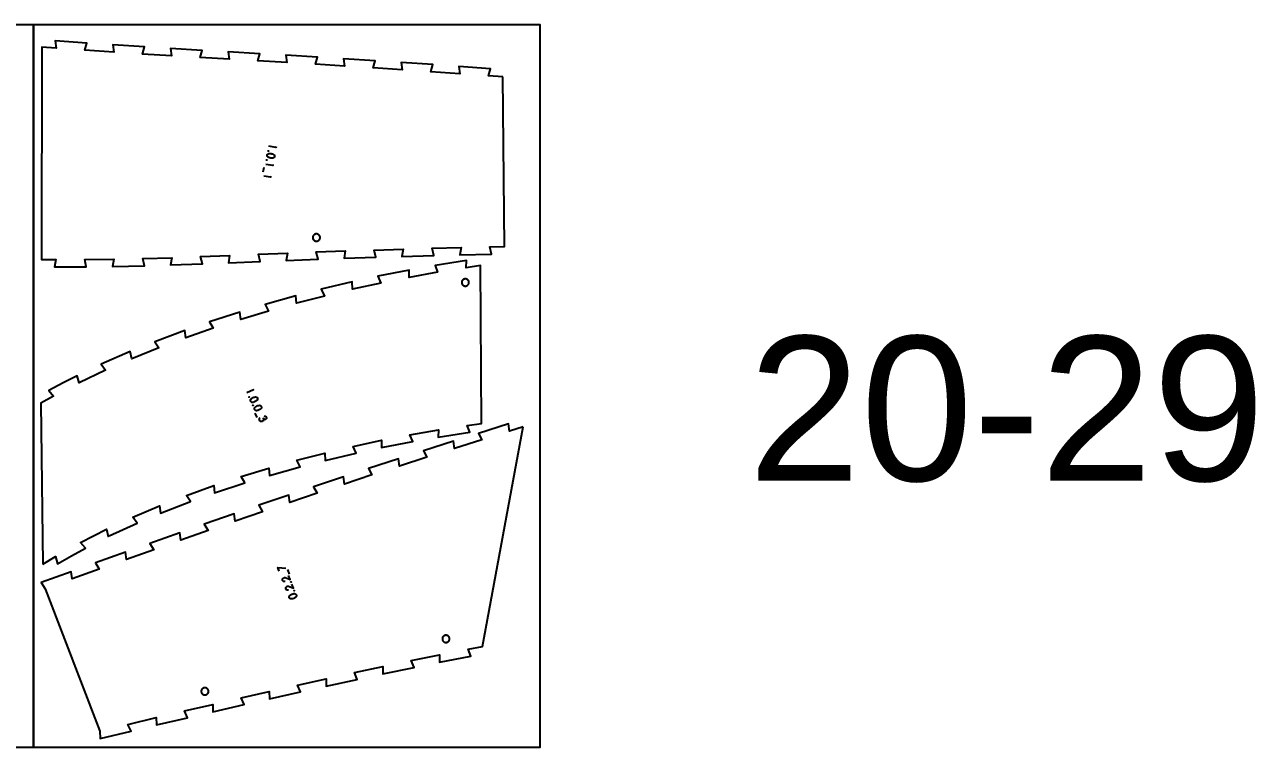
# Model space of a CAD drawing. Header units: millimetres. Extents: x 0 to 7990, y -3000 to -2000.
# Drawn here: x 6288 to 7990, y -3000 to -2000 of the extents above; entities that cross this region are included whole.
import ezdxf

# ---------------------------------------------------------------- set-up
doc = ezdxf.new("R2010")
doc.units = ezdxf.units.MM
doc.header["$MEASUREMENT"] = 0
for name, color, linetype, true_color in [('Default', 18, 'Continuous', 0x000000), ('nest', 18, 'Continuous', 0x000000), ('nest$l_engrave_text', 5, 'Continuous', 0x0000ff), ('nest$l_inner_cut', 3, 'Continuous', 0x00ff00), ('nest$l_outer_cut', 1, 'Continuous', 0xff0000)]:
    doc.layers.add(name, color=color, linetype=linetype, true_color=true_color)

msp = doc.modelspace()

# ---------------------------------------------------------------- linework, layer by layer
at = {"layer": 'Default'}
for points in [[(5600, -3000), (5600, -2000), (6300, -2000), (6300, -3000)], [(6300, -3000), (6300, -2000), (7000, -2000), (7000, -3000)]]:
    msp.add_lwpolyline(points, close=True, dxfattribs=at)
at = {"layer": 'nest$l_engrave_text'}
for points in [[(6623.7, -2179.1), (6624.3, -2178.7), (6625.1, -2178.3), (6626.1, -2178.2), (6626.2, -2178.2), (6626.4, -2178.2), (6626.8, -2178.2), (6627.2, -2178.2), (6628.4, -2178.3), (6629.6, -2178.6), (6630.1, -2178.8), (6630.5, -2178.9), (6630.7, -2179), (6630.8, -2179), (6631.4, -2179.3), (6631.9, -2179.6), (6632.3, -2180), (6632.5, -2180.2), (6632.9, -2181), (6633.1, -2181.6), (6633.1, -2182.3), (6632.9, -2183.1), (6632.4, -2183.8), (6631.9, -2184.2), (6631.1, -2184.6), (6630.5, -2184.7), (6629.6, -2184.8), (6628.8, -2184.8), (6627.8, -2184.7), (6626.8, -2184.5), (6626, -2184.3), (6625.2, -2184), (6624.7, -2183.8), (6624.1, -2183.4), (6623.6, -2182.8), (6623.2, -2182.3), (6623, -2181.8), (6622.8, -2181.2), (6622.9, -2180.6), (6623.1, -2179.8)], [(6624.7, -2174.7), (6624.6, -2174.9), (6624.4, -2174.9), (6624.3, -2174.8), (6624.2, -2174.7), (6624.3, -2174.5), (6624.5, -2174.5), (6624.7, -2174.6)], [(6622.5, -2187.3), (6622.4, -2187.5), (6622.2, -2187.5), (6622, -2187.4), (6622, -2187.2), (6622.1, -2187.1), (6622.3, -2187), (6622.4, -2187.1)], [(6598.1, -2515.3), (6598.2, -2515.4), (6598, -2515.6), (6597.9, -2515.6), (6597.7, -2515.5), (6597.7, -2515.3), (6597.9, -2515.2), (6598, -2515.1)], [(6599.8, -2519.5), (6600.1, -2518.8), (6600.6, -2518), (6601.3, -2517.3), (6601.4, -2517.2), (6601.6, -2517.1), (6601.8, -2516.9), (6602.2, -2516.7), (6603.3, -2516.1), (6604.5, -2515.6), (6604.9, -2515.5), (6605.3, -2515.4), (6605.5, -2515.3), (6605.6, -2515.3), (6606.9, -2515.2), (6607.4, -2515.2), (6607.7, -2515.3), (6608.5, -2515.6), (6609, -2516.1), (6609.4, -2516.7), (6609.7, -2517.5), (6609.7, -2518.2), (6609.5, -2518.9), (6609.1, -2519.6), (6608.6, -2520.1), (6607.9, -2520.7), (6607.3, -2521.1), (6606.4, -2521.6), (6605.5, -2522.1), (6604.7, -2522.3), (6603.9, -2522.6), (6603.3, -2522.7), (6602.6, -2522.7), (6601.9, -2522.6), (6601.3, -2522.3), (6600.8, -2522), (6600.3, -2521.6), (6600, -2521.1), (6599.8, -2520.4)], [(6603.5, -2526.8), (6603.6, -2527), (6603.4, -2527.1), (6603.3, -2527.2), (6603.1, -2527), (6603.1, -2526.9), (6603.2, -2526.7), (6603.4, -2526.7)], [(6605.2, -2531), (6605.5, -2530.3), (6606, -2529.6), (6606.7, -2528.8), (6606.8, -2528.8), (6607, -2528.6), (6607.2, -2528.5), (6607.6, -2528.2), (6608.7, -2527.6), (6609.9, -2527.2), (6610.3, -2527), (6610.7, -2526.9), (6610.9, -2526.9), (6611, -2526.8), (6612.3, -2526.7), (6612.8, -2526.8), (6613.1, -2526.8), (6613.9, -2527.2), (6614.4, -2527.7), (6614.8, -2528.2), (6615.1, -2529), (6615.1, -2529.8), (6614.9, -2530.5), (6614.5, -2531.2), (6614, -2531.7), (6613.3, -2532.3), (6612.7, -2532.7), (6611.8, -2533.2), (6610.9, -2533.6), (6610.1, -2533.9), (6609.3, -2534.1), (6608.7, -2534.3), (6608, -2534.3), (6607.3, -2534.1), (6606.7, -2533.9), (6606.2, -2533.6), (6605.7, -2533.2), (6605.4, -2532.7), (6605.2, -2531.9)], [(6655.5, -2771.2), (6655.5, -2771), (6655.7, -2770.9), (6655.8, -2770.9), (6656, -2771), (6656, -2771.2), (6655.8, -2771.3), (6655.6, -2771.3)], [(6663.3, -2790.7), (6663, -2791.4), (6662.5, -2792.2), (6661.7, -2792.8), (6661.6, -2792.9), (6661.4, -2793), (6661.1, -2793.2), (6660.7, -2793.4), (6659.6, -2793.9), (6658.4, -2794.3), (6657.9, -2794.4), (6657.6, -2794.4), (6657.3, -2794.5), (6657.2, -2794.5), (6656.6, -2794.6), (6656, -2794.5), (6655.5, -2794.4), (6655.1, -2794.4), (6654.4, -2794), (6653.9, -2793.5), (6653.5, -2792.9), (6653.3, -2792.1), (6653.4, -2791.3), (6653.6, -2790.6), (6654.1, -2789.9), (6654.6, -2789.5), (6655.3, -2788.9), (6655.9, -2788.6), (6656.9, -2788.1), (6657.8, -2787.8), (6658.6, -2787.5), (6659.4, -2787.4), (6660, -2787.3), (6660.7, -2787.3), (6661.5, -2787.5), (6662.1, -2787.8), (6662.5, -2788.1), (6662.9, -2788.6), (6663.2, -2789.1), (6663.4, -2789.9)], [(6660.1, -2783.1), (6660.1, -2782.9), (6660.2, -2782.8), (6660.4, -2782.8), (6660.5, -2783), (6660.5, -2783.1), (6660.4, -2783.3), (6660.2, -2783.3)]]:
    msp.add_lwpolyline(points, close=True, dxfattribs=at)
for points in [[(6635.2, -2168.6), (6635, -2170), (6625.3, -2168.3)], [(6630.8, -2193.7), (6630.6, -2195.1), (6620.9, -2193.4)], [(6618.2, -2197.5), (6617, -2204.2)], [(6628, -2209.8), (6627.7, -2211.2), (6618.1, -2209.5)], [(6603.3, -2504.2), (6603.9, -2505.5), (6595, -2509.6)], [(6605.9, -2537.7), (6608.8, -2543.8)], [(6619, -2541.5), (6619.9, -2541.6), (6620.6, -2541.8), (6621.2, -2542.3), (6621.7, -2543), (6621.9, -2543.9), (6621.8, -2544.8), (6621.4, -2545.6), (6620.7, -2546.2), (6619.8, -2546.4), (6618.9, -2546.1), (6618.1, -2545.6), (6617.5, -2544.9), (6617.8, -2546.3), (6617.7, -2547.4), (6617.3, -2548.3), (6616.5, -2548.8), (6615.9, -2549.1), (6615.2, -2549.2), (6614.5, -2549.1), (6613.9, -2548.9), (6613, -2548.2), (6612.2, -2547), (6612, -2546.2), (6612.1, -2545.3), (6612.5, -2544.6), (6613.1, -2543.8)], [(6639.7, -2756.1), (6637.7, -2750.9), (6648.7, -2752.2)], [(6653.9, -2760.2), (6651.5, -2753.9)], [(6647.9, -2770.7), (6647.4, -2770.7), (6646.7, -2770.7), (6646.1, -2770.6), (6645.6, -2770.4), (6644.9, -2769.8), (6644.3, -2769), (6644.2, -2768.4), (6644.1, -2767.9), (6644.2, -2767.3), (6644.3, -2766.8), (6644.9, -2765.8), (6645.4, -2765.5), (6645.8, -2765.2), (6646.8, -2765), (6647.1, -2765), (6647.2, -2765), (6647.7, -2765.1), (6654.7, -2767.8), (6652.6, -2762.4)], [(6652.5, -2782.6), (6652, -2782.7), (6651.3, -2782.7), (6650.7, -2782.5), (6650.2, -2782.3), (6649.5, -2781.7), (6648.9, -2780.9), (6648.7, -2780.4), (6648.7, -2779.8), (6648.7, -2779.2), (6648.9, -2778.7), (6649.5, -2777.7), (6650, -2777.4), (6650.4, -2777.1), (6651.4, -2776.9), (6651.7, -2776.9), (6651.8, -2776.9), (6652.3, -2777), (6659.3, -2779.7), (6657.2, -2774.3)]]:
    msp.add_lwpolyline(points, dxfattribs=at)
at = {"layer": 'nest$l_inner_cut'}
for points in [[(6690.2, -2299.5), (6690.4, -2299.6), (6690.5, -2299.6), (6690.7, -2299.6), (6690.9, -2299.6), (6691.1, -2299.6), (6691.2, -2299.6), (6691.4, -2299.6), (6691.6, -2299.6), (6691.7, -2299.6), (6691.9, -2299.5), (6692.1, -2299.5), (6692.3, -2299.5), (6692.4, -2299.4), (6692.6, -2299.4), (6692.8, -2299.3), (6692.9, -2299.3), (6693.1, -2299.2), (6693.2, -2299.1), (6693.4, -2299), (6693.5, -2299), (6693.7, -2298.9), (6693.8, -2298.8), (6694, -2298.7), (6694.1, -2298.6), (6694.3, -2298.5), (6694.4, -2298.4), (6694.5, -2298.2), (6694.6, -2298.1), (6694.8, -2298), (6694.9, -2297.9), (6695, -2297.7), (6695.1, -2297.6), (6695.2, -2297.4), (6695.3, -2297.3), (6695.4, -2297.1), (6695.5, -2297), (6695.5, -2296.8), (6695.6, -2296.7), (6695.7, -2296.5), (6695.7, -2296.4), (6695.8, -2296.2), (6695.9, -2296), (6695.9, -2295.9), (6695.9, -2295.7), (6696, -2295.5), (6696, -2295.4), (6696, -2295.2), (6696, -2295), (6696.1, -2294.8), (6696.1, -2294.7), (6696.1, -2294.5), (6696.1, -2294.3), (6696, -2294.1), (6696, -2294), (6696, -2293.8), (6696, -2293.6), (6695.9, -2293.5), (6695.9, -2293.3), (6695.8, -2293.1), (6695.8, -2293), (6695.7, -2292.8), (6695.7, -2292.6), (6695.6, -2292.5), (6695.5, -2292.3), (6695.4, -2292.2), (6695.3, -2292), (6695.2, -2291.9), (6695.1, -2291.7), (6695, -2291.6), (6694.9, -2291.5), (6694.8, -2291.3), (6694.7, -2291.2), (6694.6, -2291.1), (6694.5, -2291), (6694.3, -2290.8), (6694.2, -2290.7), (6694.1, -2290.6), (6693.9, -2290.5), (6693.8, -2290.4), (6693.6, -2290.3), (6693.5, -2290.2), (6693.3, -2290.2), (6693.2, -2290.1), (6693, -2290), (6692.8, -2290), (6692.7, -2289.9), (6692.5, -2289.8), (6692.4, -2289.8), (6692.2, -2289.7), (6692, -2289.7), (6691.8, -2289.7), (6691.7, -2289.7), (6691.5, -2289.6), (6691.3, -2289.6), (6691.2, -2289.6), (6691, -2289.6), (6690.8, -2289.6), (6690.6, -2289.6), (6690.5, -2289.7), (6690.3, -2289.7), (6690.1, -2289.7), (6689.9, -2289.7), (6689.8, -2289.8), (6689.6, -2289.8), (6689.4, -2289.9), (6689.3, -2289.9), (6689.1, -2290), (6689, -2290.1), (6688.8, -2290.2), (6688.7, -2290.2), (6688.5, -2290.3), (6688.4, -2290.4), (6688.2, -2290.5), (6688.1, -2290.6), (6687.9, -2290.7), (6687.8, -2290.8), (6687.7, -2290.9), (6687.5, -2291.1), (6687.4, -2291.2), (6687.3, -2291.3), (6687.2, -2291.5), (6687.1, -2291.6), (6687, -2291.7), (6686.9, -2291.9), (6686.8, -2292), (6686.7, -2292.2), (6686.6, -2292.3), (6686.5, -2292.5), (6686.5, -2292.6), (6686.4, -2292.8), (6686.3, -2293), (6686.3, -2293.1), (6686.2, -2293.3), (6686.2, -2293.5), (6686.2, -2293.6), (6686.1, -2293.8), (6686.1, -2294), (6686.1, -2294.1), (6686.1, -2294.3), (6686.1, -2294.5), (6686.1, -2294.7), (6686.1, -2294.8), (6686.1, -2295), (6686.1, -2295.2), (6686.1, -2295.4), (6686.1, -2295.5), (6686.2, -2295.7), (6686.2, -2295.9), (6686.3, -2296), (6686.3, -2296.2), (6686.4, -2296.4), (6686.4, -2296.5), (6686.5, -2296.7), (6686.6, -2296.8), (6686.7, -2297), (6686.7, -2297.1), (6686.8, -2297.3), (6686.9, -2297.4), (6687, -2297.6), (6687.1, -2297.7), (6687.2, -2297.8), (6687.4, -2298), (6687.5, -2298.1), (6687.6, -2298.2), (6687.7, -2298.3), (6687.9, -2298.5), (6688, -2298.6), (6688.1, -2298.7), (6688.3, -2298.8), (6688.4, -2298.9), (6688.6, -2299), (6688.7, -2299), (6688.9, -2299.1), (6689, -2299.2), (6689.2, -2299.3), (6689.4, -2299.3), (6689.5, -2299.4), (6689.7, -2299.4), (6689.9, -2299.5), (6690, -2299.5)], [(6899.1, -2361.3), (6899.2, -2361.2), (6899.4, -2361.1), (6899.5, -2361), (6899.7, -2361), (6899.8, -2360.9), (6900, -2360.8), (6900.1, -2360.6), (6900.2, -2360.5), (6900.4, -2360.4), (6900.5, -2360.3), (6900.6, -2360.2), (6900.7, -2360), (6900.8, -2359.9), (6900.9, -2359.8), (6901, -2359.6), (6901.1, -2359.5), (6901.2, -2359.3), (6901.3, -2359.2), (6901.4, -2359), (6901.5, -2358.9), (6901.6, -2358.7), (6901.6, -2358.6), (6901.7, -2358.4), (6901.7, -2358.2), (6901.8, -2358.1), (6901.8, -2357.9), (6901.9, -2357.7), (6901.9, -2357.6), (6901.9, -2357.4), (6901.9, -2357.2), (6902, -2357), (6902, -2356.9), (6902, -2356.7), (6902, -2356.5), (6901.9, -2356.4), (6901.9, -2356.2), (6901.9, -2356), (6901.9, -2355.8), (6901.8, -2355.7), (6901.8, -2355.5), (6901.8, -2355.3), (6901.7, -2355.2), (6901.6, -2355), (6901.6, -2354.8), (6901.5, -2354.7), (6901.4, -2354.5), (6901.4, -2354.4), (6901.3, -2354.2), (6901.2, -2354.1), (6901.1, -2353.9), (6901, -2353.8), (6900.9, -2353.6), (6900.8, -2353.5), (6900.7, -2353.4), (6900.5, -2353.3), (6900.4, -2353.1), (6900.3, -2353), (6900.2, -2352.9), (6900, -2352.8), (6899.9, -2352.7), (6899.7, -2352.6), (6899.6, -2352.5), (6899.4, -2352.4), (6899.3, -2352.3), (6899.1, -2352.3), (6899, -2352.2), (6898.8, -2352.1), (6898.7, -2352.1), (6898.5, -2352), (6898.3, -2351.9), (6898.2, -2351.9), (6898, -2351.9), (6897.8, -2351.8), (6897.6, -2351.8), (6897.5, -2351.8), (6897.3, -2351.8), (6897.1, -2351.8), (6896.9, -2351.8), (6896.8, -2351.8), (6896.6, -2351.8), (6896.4, -2351.8), (6896.3, -2351.8), (6896.1, -2351.8), (6895.9, -2351.9), (6895.7, -2351.9), (6895.6, -2352), (6895.4, -2352), (6895.2, -2352.1), (6895.1, -2352.1), (6894.9, -2352.2), (6894.8, -2352.3), (6894.6, -2352.3), (6894.5, -2352.4), (6894.3, -2352.5), (6894.2, -2352.6), (6894, -2352.7), (6893.9, -2352.8), (6893.8, -2352.9), (6893.6, -2353), (6893.5, -2353.2), (6893.4, -2353.3), (6893.3, -2353.4), (6893.1, -2353.5), (6893, -2353.7), (6892.9, -2353.8), (6892.8, -2353.9), (6892.7, -2354.1), (6892.6, -2354.2), (6892.6, -2354.4), (6892.5, -2354.5), (6892.4, -2354.7), (6892.3, -2354.9), (6892.3, -2355), (6892.2, -2355.2), (6892.2, -2355.4), (6892.1, -2355.5), (6892.1, -2355.7), (6892, -2355.9), (6892, -2356), (6892, -2356.2), (6892, -2356.4), (6892, -2356.6), (6892, -2356.7), (6892, -2356.9), (6892, -2357.1), (6892, -2357.2), (6892, -2357.4), (6892, -2357.6), (6892.1, -2357.8), (6892.1, -2357.9), (6892.1, -2358.1), (6892.2, -2358.3), (6892.2, -2358.4), (6892.3, -2358.6), (6892.4, -2358.8), (6892.4, -2358.9), (6892.5, -2359.1), (6892.6, -2359.2), (6892.7, -2359.4), (6892.8, -2359.5), (6892.9, -2359.7), (6893, -2359.8), (6893.1, -2359.9), (6893.2, -2360.1), (6893.3, -2360.2), (6893.4, -2360.3), (6893.6, -2360.4), (6893.7, -2360.6), (6893.8, -2360.7), (6894, -2360.8), (6894.1, -2360.9), (6894.3, -2361), (6894.4, -2361.1), (6894.6, -2361.1), (6894.7, -2361.2), (6894.9, -2361.3), (6895, -2361.4), (6895.2, -2361.4), (6895.4, -2361.5), (6895.5, -2361.5), (6895.7, -2361.6), (6895.9, -2361.6), (6896, -2361.7), (6896.2, -2361.7), (6896.4, -2361.7), (6896.5, -2361.7), (6896.7, -2361.8), (6896.9, -2361.8), (6897.1, -2361.8), (6897.2, -2361.7), (6897.4, -2361.7), (6897.6, -2361.7), (6897.8, -2361.7), (6897.9, -2361.7), (6898.1, -2361.6), (6898.3, -2361.6), (6898.4, -2361.5), (6898.6, -2361.5), (6898.8, -2361.4), (6898.9, -2361.4)], [(6868.4, -2845.2), (6868.2, -2845.2), (6868, -2845.3), (6867.9, -2845.4), (6867.7, -2845.5), (6867.6, -2845.5), (6867.4, -2845.6), (6867.3, -2845.7), (6867.2, -2845.8), (6867, -2845.9), (6866.9, -2846), (6866.8, -2846.2), (6866.6, -2846.3), (6866.5, -2846.4), (6866.4, -2846.5), (6866.3, -2846.7), (6866.2, -2846.8), (6866.1, -2846.9), (6866, -2847.1), (6865.9, -2847.2), (6865.8, -2847.4), (6865.7, -2847.5), (6865.6, -2847.7), (6865.6, -2847.9), (6865.5, -2848), (6865.4, -2848.2), (6865.4, -2848.3), (6865.3, -2848.5), (6865.3, -2848.7), (6865.3, -2848.8), (6865.2, -2849), (6865.2, -2849.2), (6865.2, -2849.4), (6865.2, -2849.5), (6865.2, -2849.7), (6865.2, -2849.9), (6865.2, -2850.1), (6865.2, -2850.2), (6865.2, -2850.4), (6865.2, -2850.6), (6865.2, -2850.7), (6865.3, -2850.9), (6865.3, -2851.1), (6865.4, -2851.2), (6865.4, -2851.4), (6865.5, -2851.6), (6865.5, -2851.7), (6865.6, -2851.9), (6865.7, -2852.1), (6865.8, -2852.2), (6865.8, -2852.4), (6865.9, -2852.5), (6866, -2852.7), (6866.1, -2852.8), (6866.2, -2852.9), (6866.3, -2853.1), (6866.5, -2853.2), (6866.6, -2853.3), (6866.7, -2853.4), (6866.8, -2853.6), (6867, -2853.7), (6867.1, -2853.8), (6867.2, -2853.9), (6867.4, -2854), (6867.5, -2854.1), (6867.7, -2854.2), (6867.8, -2854.3), (6868, -2854.3), (6868.1, -2854.4), (6868.3, -2854.5), (6868.5, -2854.5), (6868.6, -2854.6), (6868.8, -2854.6), (6869, -2854.7), (6869.1, -2854.7), (6869.3, -2854.8), (6869.5, -2854.8), (6869.6, -2854.8), (6869.8, -2854.8), (6870, -2854.8), (6870.2, -2854.8), (6870.3, -2854.8), (6870.5, -2854.8), (6870.7, -2854.8), (6870.9, -2854.8), (6871, -2854.7), (6871.2, -2854.7), (6871.4, -2854.7), (6871.5, -2854.6), (6871.7, -2854.6), (6871.9, -2854.5), (6872, -2854.5), (6872.2, -2854.4), (6872.3, -2854.3), (6872.5, -2854.2), (6872.7, -2854.2), (6872.8, -2854.1), (6872.9, -2854), (6873.1, -2853.9), (6873.2, -2853.8), (6873.4, -2853.7), (6873.5, -2853.5), (6873.6, -2853.4), (6873.7, -2853.3), (6873.9, -2853.2), (6874, -2853.1), (6874.1, -2852.9), (6874.2, -2852.8), (6874.3, -2852.6), (6874.4, -2852.5), (6874.5, -2852.3), (6874.6, -2852.2), (6874.6, -2852), (6874.7, -2851.9), (6874.8, -2851.7), (6874.8, -2851.6), (6874.9, -2851.4), (6875, -2851.2), (6875, -2851.1), (6875, -2850.9), (6875.1, -2850.7), (6875.1, -2850.6), (6875.1, -2850.4), (6875.1, -2850.2), (6875.2, -2850), (6875.2, -2849.9), (6875.2, -2849.7), (6875.1, -2849.5), (6875.1, -2849.3), (6875.1, -2849.2), (6875.1, -2849), (6875.1, -2848.8), (6875, -2848.7), (6875, -2848.5), (6874.9, -2848.3), (6874.9, -2848.2), (6874.8, -2848), (6874.7, -2847.8), (6874.7, -2847.7), (6874.6, -2847.5), (6874.5, -2847.4), (6874.4, -2847.2), (6874.3, -2847.1), (6874.2, -2846.9), (6874.1, -2846.8), (6874, -2846.7), (6873.9, -2846.5), (6873.8, -2846.4), (6873.7, -2846.3), (6873.5, -2846.1), (6873.4, -2846), (6873.3, -2845.9), (6873.1, -2845.8), (6873, -2845.7), (6872.9, -2845.6), (6872.7, -2845.5), (6872.6, -2845.4), (6872.4, -2845.4), (6872.2, -2845.3), (6872.1, -2845.2), (6871.9, -2845.2), (6871.8, -2845.1), (6871.6, -2845), (6871.4, -2845), (6871.3, -2845), (6871.1, -2844.9), (6870.9, -2844.9), (6870.8, -2844.9), (6870.6, -2844.8), (6870.4, -2844.8), (6870.2, -2844.8), (6870.1, -2844.8), (6869.9, -2844.8), (6869.7, -2844.8), (6869.5, -2844.9), (6869.4, -2844.9), (6869.2, -2844.9), (6869, -2845), (6868.9, -2845), (6868.7, -2845), (6868.5, -2845.1)], [(6535, -2917.8), (6534.8, -2917.9), (6534.7, -2918), (6534.5, -2918.1), (6534.4, -2918.1), (6534.2, -2918.2), (6534.1, -2918.3), (6533.9, -2918.4), (6533.8, -2918.5), (6533.6, -2918.6), (6533.5, -2918.7), (6533.4, -2918.8), (6533.2, -2919), (6533.1, -2919.1), (6533, -2919.2), (6532.9, -2919.4), (6532.8, -2919.5), (6532.7, -2919.6), (6532.6, -2919.8), (6532.5, -2919.9), (6532.4, -2920.1), (6532.3, -2920.2), (6532.2, -2920.4), (6532.2, -2920.5), (6532.1, -2920.7), (6532.1, -2920.9), (6532, -2921), (6531.9, -2921.2), (6531.9, -2921.4), (6531.9, -2921.5), (6531.8, -2921.7), (6531.8, -2921.9), (6531.8, -2922), (6531.8, -2922.2), (6531.8, -2922.4), (6531.8, -2922.6), (6531.8, -2922.7), (6531.8, -2922.9), (6531.8, -2923.1), (6531.8, -2923.3), (6531.9, -2923.4), (6531.9, -2923.6), (6531.9, -2923.8), (6532, -2923.9), (6532, -2924.1), (6532.1, -2924.3), (6532.2, -2924.4), (6532.2, -2924.6), (6532.3, -2924.7), (6532.4, -2924.9), (6532.5, -2925), (6532.6, -2925.2), (6532.6, -2925.3), (6532.7, -2925.5), (6532.9, -2925.6), (6533, -2925.7), (6533.1, -2925.9), (6533.2, -2926), (6533.3, -2926.1), (6533.4, -2926.2), (6533.6, -2926.4), (6533.7, -2926.5), (6533.9, -2926.6), (6534, -2926.7), (6534.1, -2926.8), (6534.3, -2926.9), (6534.4, -2926.9), (6534.6, -2927), (6534.8, -2927.1), (6534.9, -2927.2), (6535.1, -2927.2), (6535.2, -2927.3), (6535.4, -2927.3), (6535.6, -2927.4), (6535.7, -2927.4), (6535.9, -2927.4), (6536.1, -2927.5), (6536.3, -2927.5), (6536.4, -2927.5), (6536.6, -2927.5), (6536.8, -2927.5), (6537, -2927.5), (6537.1, -2927.5), (6537.3, -2927.5), (6537.5, -2927.5), (6537.6, -2927.4), (6537.8, -2927.4), (6538, -2927.4), (6538.2, -2927.3), (6538.3, -2927.3), (6538.5, -2927.2), (6538.6, -2927.1), (6538.8, -2927.1), (6539, -2927), (6539.1, -2926.9), (6539.3, -2926.8), (6539.4, -2926.8), (6539.6, -2926.7), (6539.7, -2926.6), (6539.8, -2926.5), (6540, -2926.3), (6540.1, -2926.2), (6540.2, -2926.1), (6540.4, -2926), (6540.5, -2925.9), (6540.6, -2925.7), (6540.7, -2925.6), (6540.8, -2925.5), (6540.9, -2925.3), (6541, -2925.2), (6541.1, -2925), (6541.2, -2924.9), (6541.3, -2924.7), (6541.3, -2924.6), (6541.4, -2924.4), (6541.5, -2924.2), (6541.5, -2924.1), (6541.6, -2923.9), (6541.6, -2923.7), (6541.7, -2923.6), (6541.7, -2923.4), (6541.7, -2923.2), (6541.7, -2923.1), (6541.8, -2922.9), (6541.8, -2922.7), (6541.8, -2922.5), (6541.8, -2922.4), (6541.8, -2922.2), (6541.7, -2922), (6541.7, -2921.9), (6541.7, -2921.7), (6541.7, -2921.5), (6541.6, -2921.3), (6541.6, -2921.2), (6541.5, -2921), (6541.5, -2920.8), (6541.4, -2920.7), (6541.4, -2920.5), (6541.3, -2920.4), (6541.2, -2920.2), (6541.1, -2920.1), (6541, -2919.9), (6540.9, -2919.8), (6540.8, -2919.6), (6540.7, -2919.5), (6540.6, -2919.3), (6540.5, -2919.2), (6540.4, -2919.1), (6540.3, -2919), (6540.2, -2918.8), (6540, -2918.7), (6539.9, -2918.6), (6539.8, -2918.5), (6539.6, -2918.4), (6539.5, -2918.3), (6539.3, -2918.2), (6539.2, -2918.1), (6539, -2918), (6538.9, -2918), (6538.7, -2917.9), (6538.5, -2917.8), (6538.4, -2917.8), (6538.2, -2917.7), (6538, -2917.7), (6537.9, -2917.6), (6537.7, -2917.6), (6537.5, -2917.6), (6537.4, -2917.5), (6537.2, -2917.5), (6537, -2917.5), (6536.8, -2917.5), (6536.7, -2917.5), (6536.5, -2917.5), (6536.3, -2917.5), (6536.2, -2917.5), (6536, -2917.6), (6535.8, -2917.6), (6535.6, -2917.6), (6535.5, -2917.7), (6535.3, -2917.7), (6535.1, -2917.8)]]:
    msp.add_lwpolyline(points, close=True, dxfattribs=at)
at = {"layer": 'nest$l_outer_cut'}
for points in [[(6949, -2072.3), (6929.1, -2070.9), (6931.8, -2061), (6888, -2057.9), (6889.3, -2068), (6849.4, -2065.2), (6852.1, -2055.3), (6808.2, -2052.3), (6809.6, -2062.4), (6769.7, -2059.8), (6772.3, -2050), (6728.5, -2047.2), (6729.8, -2057.3), (6689.9, -2054.9), (6692.5, -2045), (6648.7, -2042.4), (6650.1, -2052.5), (6610.2, -2050.2), (6612.7, -2040.3), (6568.9, -2037.8), (6570.3, -2047.9), (6530.4, -2045.6), (6533, -2035.7), (6489.1, -2033.1), (6490.5, -2043.2), (6450.6, -2040.7), (6453.3, -2030.8), (6409.4, -2028), (6410.8, -2038.1), (6370.9, -2035.5), (6373.6, -2025.6), (6329.8, -2022.5), (6331.1, -2032.6), (6311.1, -2031.1), (6310.8, -2324.8), (6330.8, -2325), (6328.8, -2335), (6372.8, -2335), (6370.8, -2325), (6410.9, -2324.6), (6409.1, -2334.6), (6453.1, -2333.7), (6450.9, -2323.7), (6490.9, -2322.5), (6489.3, -2332.5), (6533.3, -2330.9), (6530.9, -2321), (6570.9, -2319.4), (6569.3, -2329.5), (6613.3, -2327.7), (6610.9, -2317.8), (6650.9, -2316.2), (6649.3, -2326.2), (6693.3, -2324.6), (6690.9, -2314.6), (6730.9, -2313.2), (6729.3, -2323.3), (6773.3, -2321.8), (6770.9, -2311.9), (6810.9, -2310.7), (6809.2, -2320.7), (6853.3, -2319.4), (6851, -2309.5), (6891, -2308.4), (6889.2, -2318.5), (6933.3, -2317.4), (6931, -2307.4), (6951, -2306.9)], [(6312.8, -2746.5), (6330, -2736.1), (6333.1, -2745.9), (6352.3, -2734.9), (6371.6, -2724.3), (6364.9, -2716.5), (6382.7, -2707.2), (6400.6, -2698.3), (6403, -2708.2), (6404.6, -2707.4), (6443, -2689.7), (6437, -2681.4), (6473.9, -2665.8), (6475.6, -2675.8), (6516.7, -2659.9), (6511.3, -2651.3), (6549, -2637.8), (6550.2, -2647.9), (6592.1, -2634.2), (6587.1, -2625.3), (6625.4, -2613.6), (6626.2, -2623.8), (6668.7, -2611.9), (6664, -2602.8), (6702.8, -2592.8), (6703.2, -2603), (6746.1, -2592.8), (6741.8, -2583.5), (6781, -2575.1), (6781, -2585.3), (6824.2, -2577), (6820.4, -2567.5), (6859.9, -2560.6), (6859.4, -2570.8), (6903, -2564.1), (6899.5, -2554.5), (6919.3, -2551.8), (6918.1, -2333.5), (6898.3, -2336.3), (6898.7, -2326.2), (6855.2, -2333.1), (6858.7, -2342.7), (6819.4, -2349.8), (6819.4, -2339.6), (6776.2, -2348.2), (6780.1, -2357.6), (6741, -2366.2), (6740.6, -2356), (6697.8, -2366.2), (6702.1, -2375.5), (6663.3, -2385.5), (6662.5, -2375.4), (6620.1, -2387.2), (6624.7, -2396.3), (6586.4, -2407.8), (6585.2, -2397.7), (6543.3, -2411.3), (6548.3, -2420.2), (6510.5, -2433.3), (6508.9, -2423.2), (6467.6, -2438.7), (6473, -2447.3), (6435.9, -2462.3), (6433.7, -2452.3), (6393.4, -2470), (6399.2, -2478.3), (6363.1, -2495.5), (6360.3, -2485.8), (6340.6, -2495.7), (6321.2, -2506), (6327.5, -2513.9), (6310, -2523.6)], [(6977, -2556.7), (6958, -2562.6), (6956.9, -2552.5), (6915, -2565.6), (6919.9, -2574.6), (6881.8, -2586.6), (6880.7, -2576.4), (6838.9, -2589.7), (6843.8, -2598.6), (6805.8, -2610.8), (6804.6, -2600.7), (6762.9, -2614.2), (6767.9, -2623.1), (6730, -2635.6), (6728.7, -2625.5), (6687.1, -2639.4), (6692.1, -2648.3), (6654.4, -2661), (6653, -2650.9), (6611.5, -2665.1), (6616.6, -2673.9), (6578.9, -2687), (6577.5, -2676.9), (6536, -2691.3), (6541.2, -2700.1), (6503.6, -2713.3), (6502.1, -2703.3), (6460.8, -2717.9), (6466, -2726.7), (6428.4, -2740.1), (6426.9, -2730), (6385.6, -2744.8), (6390.8, -2753.5), (6353.3, -2767), (6351.8, -2756.9), (6310.5, -2771.8), (6315.7, -2780.5), (6391.4, -2977.7), (6391.9, -2987.9), (6434.8, -2977.4), (6430.4, -2968.2), (6469.5, -2958.8), (6469.8, -2969), (6512.8, -2958.9), (6508.6, -2949.6), (6547.7, -2940.5), (6547.9, -2950.7), (6591, -2940.8), (6586.8, -2931.5), (6625.9, -2922.7), (6626.2, -2932.9), (6669.2, -2923.2), (6665.1, -2913.9), (6704.3, -2905.2), (6704.5, -2915.4), (6747.6, -2905.9), (6743.5, -2896.6), (6782.8, -2888.2), (6782.8, -2898.4), (6826.1, -2889.3), (6822.1, -2880), (6861.4, -2872), (6861.4, -2882.2), (6904.7, -2873.7), (6900.8, -2864.2), (6920.5, -2860.4)]]:
    msp.add_lwpolyline(points, close=True, dxfattribs=at)

# ---------------------------------------------------------------- texts
at = {"layer": 'nest', "insert": (7288.3, -2634), "char_height": 200, "width": 890.361, "attachment_point": 7, "line_spacing_factor": 0.963855}
msp.add_mtext('\\fArial;20-29', dxfattribs=at)

doc.saveas('drawing.dxf')
